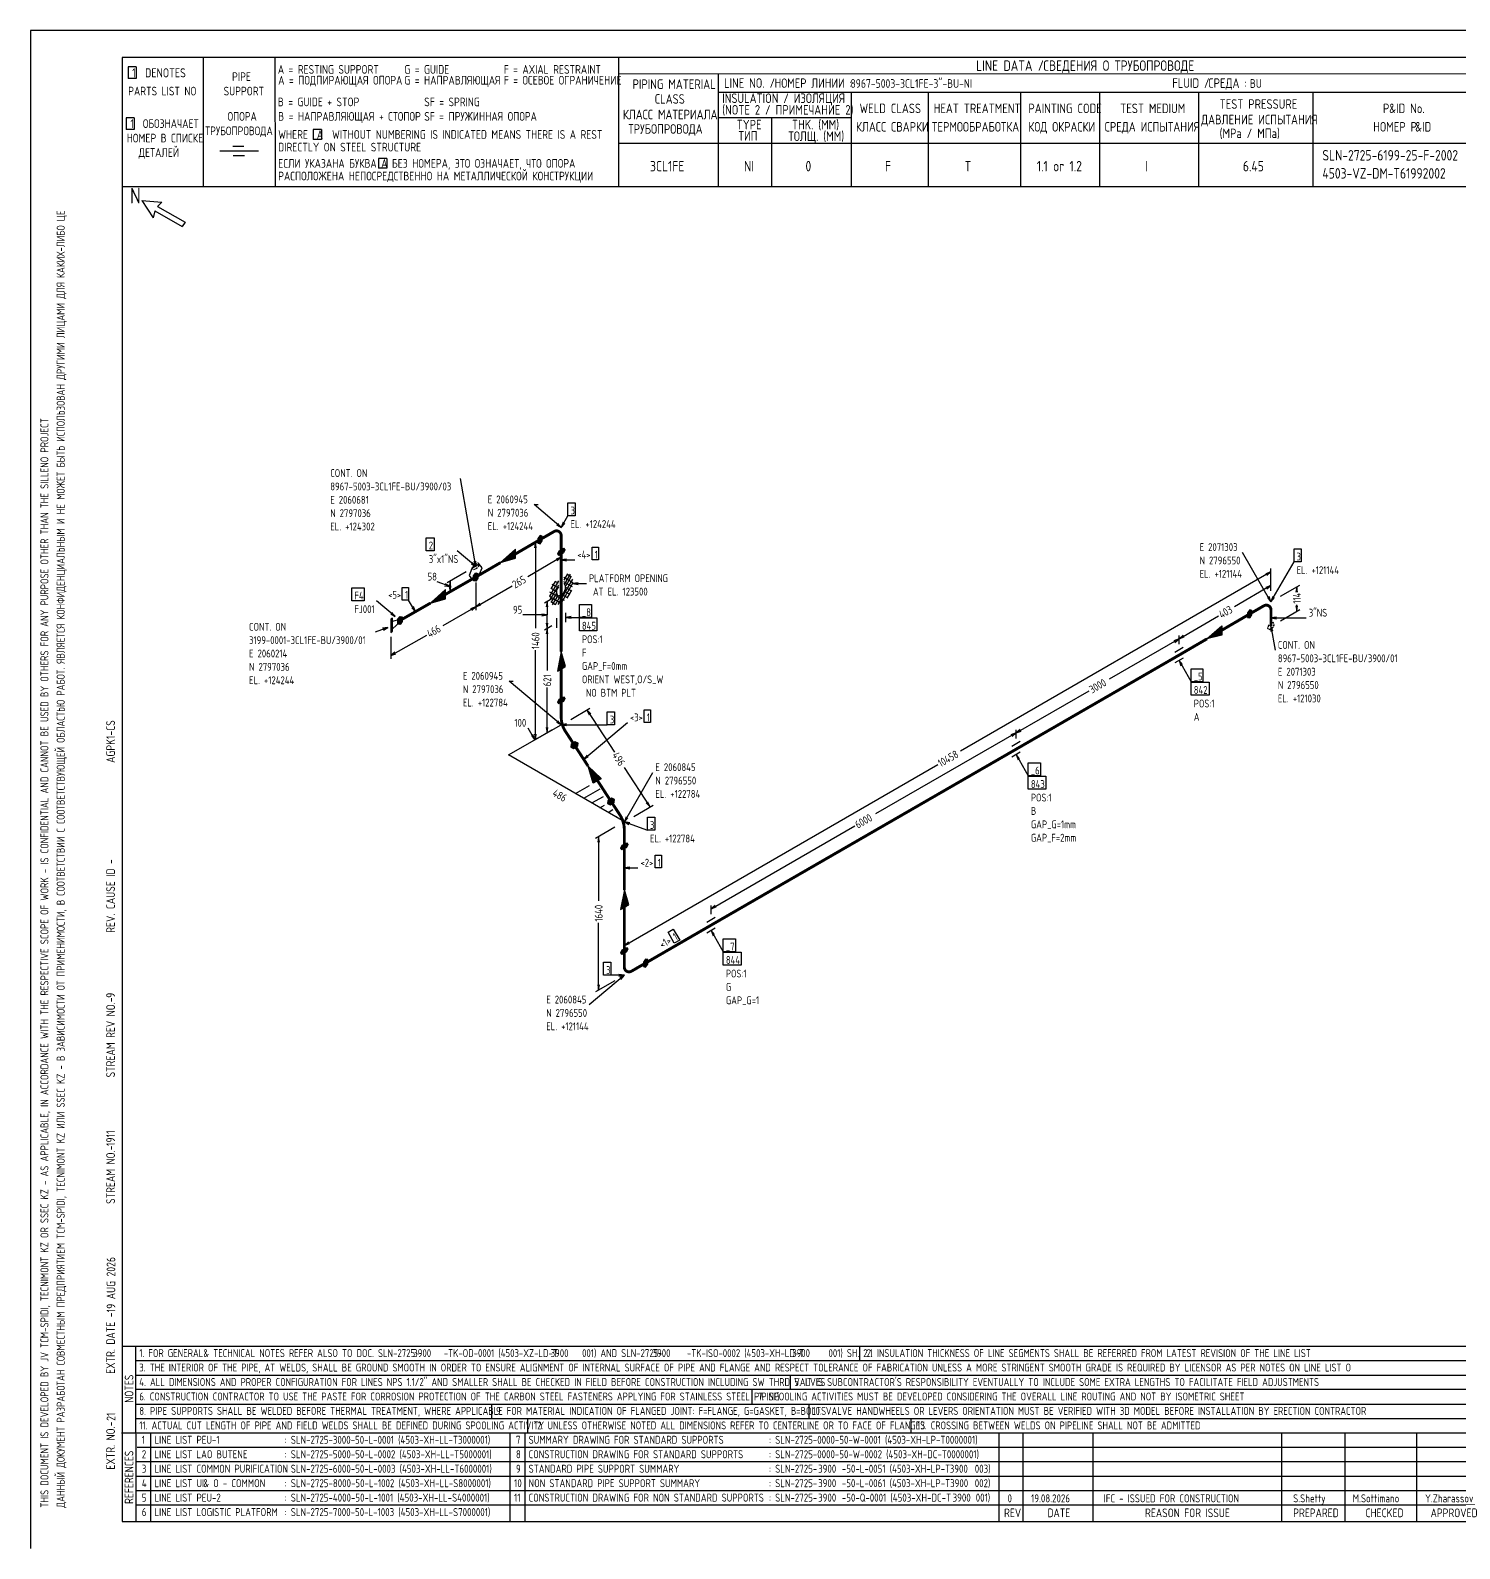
# Model space of a CAD drawing. Extents: x -1005 to 594, y -998 to 420.
# Drawn here: x 0 to 395.4, y 0 to 420 of the extents above; entities that cross this region are included whole.
import ezdxf

# ---------------------------------------------------------------- set-up
doc = ezdxf.new("R2010")
doc.units = 0
doc.linetypes.add('GT100', pattern=[0.8, 0.533333, -0.266667])
doc.styles.add('TTFN17', font='GOST type A')

msp = doc.modelspace()

# ---------------------------------------------------------------- linework, layer by layer
at = {"layer": 'GT_1', "flags": 128}
for points in [[(0, 420), (0, 0)], [(594, 420), (0, 420)], [(589.1, 412.5), (25.4, 412.5)], [(25.4, 412.5), (25.4, 7.5)], [(47.8, 412.5), (47.8, 376.7)], [(67.6, 412.5), (67.7, 376.7)], [(162.7, 412.5), (162.7, 376.7)], [(29.3, 409.9), (27.1, 409.9)], [(27.1, 409.9), (27.1, 406.7)], [(29.3, 409.9), (29.3, 406.7)], [(589.1, 408), (162.7, 407.9)], [(190.3, 407.8), (190.3, 376.7)], [(29.3, 406.7), (27.1, 406.7)], [(190.3, 402.9), (402.7, 402.9)], [(227.1, 402.9), (227.1, 376.7)], [(248.4, 402.9), (248.4, 376.8)], [(273.9, 402.9), (273.9, 376.7)], [(295.8, 402.9), (295.8, 376.7)], [(323.2, 402.9), (323.2, 376.7)], [(354.8, 402.9), (354.8, 376.8)], [(28.7, 395.8), (26.5, 395.8)], [(26.5, 395.8), (26.5, 392.6)], [(28.7, 395.8), (28.7, 392.6)], [(227.1, 395.8), (190.3, 395.8)], [(205, 395.8), (205, 376.7)], [(28.7, 392.6), (26.5, 392.6)], [(80.5, 392.6), (78.2, 392.6)], [(78.2, 392.6), (78.2, 389.8)], [(80.5, 392.6), (80.5, 389.8)], [(63.1, 386.6), (52.4, 386.6)], [(59.1, 387.9), (56, 387.9)], [(80.5, 389.8), (78.2, 389.8)], [(230.2, 388.7), (162.7, 388.7)], [(402.7, 388.7), (226.9, 388.7)], [(59.2, 385.3), (56.1, 385.3)], [(98.6, 384.6), (96.3, 384.6)], [(96.3, 384.6), (96.3, 381.9)], [(98.6, 384.6), (98.6, 381.9)], [(98.6, 381.9), (96.3, 381.9)], [(402.7, 376.7), (25.4, 376.7)], [(30.8, 372.9), (34, 368.1)], [(30.8, 372.9), (36.4, 372.5)], [(34.4, 370.1), (34, 368.1)], [(34.4, 370.1), (42, 365.7)], [(36.4, 372.5), (35.2, 371.3)], [(35.2, 371.3), (42.8, 366.9)], [(42.8, 366.9), (42, 365.7)], [(123.225, 271.7), (118.95, 296.075)], [(146.85, 282.5), (139.35, 288.8), (140.475, 288.8)], [(146.85, 282.5), (148.725, 285.725)], [(148.725, 289.325), (150.75, 289.325), (150.75, 285.725), (148.725, 285.725), (148.725, 289.325)], [(145.575, 283.25), (146.85, 282.5), (145.875, 283.625)], [(147.375, 283.925), (146.85, 282.5), (147.825, 283.625)], [(109.5, 279.65), (111.675, 279.65), (111.675, 276.05), (109.5, 276.05), (109.5, 279.65)], [(144.225, 281), (138.9, 277.925)], [(139.95, 276.875), (139.725, 278.375), (139.5, 276.875)], [(139.725, 278.375), (139.725, 254.6)], [(140.4, 278.15), (141, 278), (141.6, 278.825), (141.6, 280.1), (141, 280.25), (140.4, 279.425), (140.4, 278.15)], [(140.4, 279.4), (141.6, 279.4)], [(140.4, 279.2), (141.6, 279.2)], [(140.4, 279), (141.6, 279)], [(140.4, 278.8), (141.582, 278.8)], [(140.4, 278.6), (141.436, 278.6)], [(140.4, 278.4), (141.291, 278.4)], [(140.4, 278.2), (141.145, 278.2)], [(140.527, 279.6), (141.6, 279.6)], [(140.673, 279.8), (141.6, 279.8)], [(140.818, 280), (141.6, 280)], [(146.85, 279.5), (146.85, 273.35)], [(123.225, 271.7), (118.05, 276.05)], [(122.7, 273.125), (123.225, 271.7), (123.225, 273.2)], [(134.175, 275.15), (134.175, 276.5), (130.05, 272.75), (134.175, 273.95), (134.175, 276.35), (130.425, 272.975), (134.175, 274.025), (134.175, 276.125), (130.875, 273.2), (134.175, 274.25), (134.175, 275.975), (131.25, 273.5), (134.175, 274.4), (134.175, 275.825), (131.625, 273.65), (134.175, 274.55), (134.175, 275.675), (132.075, 273.95), (134.175, 274.7), (134.175, 275.45), (132.375, 274.1), (134.175, 274.925), (134.175, 275.3), (132.825, 274.4), (134.175, 275.075), (134.175, 275.15), (130.05, 272.75)], [(146.85, 274.25), (137.625, 268.85)], [(145.725, 273.275), (146.85, 274.25), (145.425, 273.725)], [(147.45, 276.725), (147.825, 276.275), (147.45, 275.45), (146.25, 274.775), (145.875, 275.225), (146.25, 276.05), (147.45, 276.725)], [(145.896, 275.2), (147.006, 275.2)], [(145.955, 275.4), (147.361, 275.4)], [(146.045, 275.6), (147.518, 275.6)], [(146.063, 275), (146.65, 275)], [(146.136, 275.8), (147.609, 275.8)], [(146.227, 276), (147.7, 276)], [(146.517, 276.2), (147.791, 276.2)], [(148.35, 273.725), (146.85, 273.5), (148.35, 273.275)], [(146.85, 273.5), (150.6, 273.5)], [(146.872, 276.4), (147.721, 276.4)], [(155.4, 277.025), (157.125, 277.025), (157.125, 273.5), (155.4, 273.5), (155.4, 277.025)], [(343.2, 261.95), (335.325, 275.6)], [(349.575, 276.575), (351.6, 276.575), (351.6, 272.975), (349.575, 272.975), (349.575, 276.575)], [(120.6, 270.2), (115.275, 267.125)], [(123.225, 268.775), (124.2, 269.375), (125.025, 271.325), (124.2, 272.3), (122.1, 271.1), (121.425, 269.225), (122.1, 268.175), (123.225, 268.775)], [(121.95, 272.45), (123.225, 271.7), (122.25, 272.825)], [(122.625, 269.075), (123.225, 269.9), (123.825, 269.75), (123.825, 268.475), (123.225, 267.65), (122.625, 267.8), (122.625, 269.075)], [(122.625, 269), (123.825, 269)], [(122.625, 268.8), (123.825, 268.8)], [(122.716, 269.2), (123.825, 269.2)], [(122.861, 269.4), (123.825, 269.4)], [(123.007, 269.6), (123.825, 269.6)], [(148.5, 269.45), (147.6, 267.875)], [(149.325, 269.6), (147.75, 266.9)], [(149.55, 268.85), (148.125, 266.3)], [(149.7, 268.775), (148.425, 269.525)], [(343.2, 270.2), (257.325, 220.625)], [(342.075, 269.225), (343.2, 270.2), (341.775, 269.675)], [(343.2, 261.95), (349.575, 272.975)], [(343.2, 264.95), (343.2, 271.1)], [(88.95, 265.775), (92.325, 265.775), (92.325, 262.175), (88.95, 262.175), (88.95, 265.775)], [(102.9, 265.925), (104.625, 265.925), (104.625, 262.4), (102.9, 262.4), (102.9, 265.925)], [(114.825, 263.975), (114.825, 265.325), (110.7, 261.575), (114.825, 262.775), (114.825, 265.175), (111.075, 261.8), (114.825, 262.85), (114.825, 264.95), (111.525, 262.025), (114.825, 263.075), (114.825, 264.8), (111.9, 262.325), (114.825, 263.225), (114.825, 264.65), (112.275, 262.475), (114.825, 263.375), (114.825, 264.5), (112.725, 262.775), (114.825, 263.525), (114.825, 264.275), (113.025, 262.925), (114.825, 263.75), (114.825, 264.125), (113.475, 263.225), (114.825, 263.9), (114.825, 263.975), (110.7, 261.575)], [(116.1, 266.15), (112.575, 267.425)], [(114.6, 266.375), (116.1, 266.15), (114.825, 266.9)], [(120.6, 267.275), (115.275, 264.2)], [(116.325, 266.075), (116.1, 267.575), (115.875, 266.075)], [(115.875, 266.15), (116.1, 264.65), (116.325, 266.15)], [(116.1, 267.575), (116.1, 266.15)], [(116.1, 264.65), (116.1, 266.15)], [(122.625, 268.6), (123.825, 268.6)], [(122.625, 268.4), (123.77, 268.4)], [(122.625, 268.2), (123.625, 268.2)], [(122.625, 268), (123.48, 268)], [(122.625, 267.8), (123.334, 267.8)], [(123.225, 267.275), (123.225, 259.625)], [(123.225, 260.525), (133.275, 266.375)], [(123.225, 265.775), (123.225, 259.625)], [(146.1, 267.725), (143.625, 263.45)], [(146.1, 266.525), (143.7, 262.475)], [(145.2, 267.575), (144, 265.475)], [(145.575, 264.725), (144.075, 265.625)], [(145.95, 265.85), (144.375, 266.75)], [(146.1, 267.05), (145.2, 267.5)], [(146.1, 266.075), (145.725, 265.475), (145.575, 265.025), (145.575, 264.5), (145.65, 264.125), (145.725, 263.825), (146.1, 263.6), (146.4, 263.675), (146.85, 263.825), (147.225, 264.125), (147.6, 264.425), (147.9, 265.025), (148.05, 265.475), (148.05, 265.925), (148.05, 266.45), (147.9, 266.75), (147.6, 266.975), (147.6, 266.975)], [(150, 268.175), (145.95, 261.2)], [(150.075, 267.125), (146.85, 261.575)], [(150.075, 267.2), (147.6, 268.625)], [(150, 266.075), (147.6, 267.425)], [(149.325, 263.9), (147.75, 264.8)], [(149.55, 264.95), (148.125, 265.85)], [(149.7, 265.175), (148.425, 262.925)], [(151.575, 267.2), (150.075, 266.975), (151.575, 266.75)], [(150.075, 266.975), (153.825, 266.975)], [(343.2, 266.45), (333.075, 260.525)], [(342.075, 265.475), (343.2, 266.45), (341.775, 265.925)], [(343.2, 264.95), (343.2, 267.35)], [(345.825, 263.45), (351.15, 266.525)], [(350.55, 264.575), (350.325, 266.075), (350.1, 264.575)], [(350.325, 266.075), (350.325, 265.325)], [(100.95, 257.825), (95.775, 262.175)], [(106.5, 259.175), (104.625, 262.4)], [(105.525, 260.3), (106.5, 259.175), (105.975, 260.6)], [(123.225, 260.525), (114.075, 255.275)], [(122.1, 259.55), (123.225, 260.525), (121.8, 260)], [(124.35, 261.5), (123.225, 260.525), (124.65, 261.05)], [(144.225, 262.775), (142.2, 261.575)], [(143.175, 260.525), (142.95, 262.025), (142.725, 260.525)], [(142.95, 262.025), (142.95, 258.275)], [(146.775, 261.575), (143.625, 263.375)], [(147.75, 262.25), (143.7, 264.575)], [(145.275, 261.125), (144, 261.875)], [(145.575, 264.275), (144.075, 261.8)], [(145.95, 263.675), (144.375, 261.05)], [(146.625, 263.675), (145.2, 261.125)], [(148.5, 263.075), (147, 263.9)], [(151.875, 261.2), (155.25, 261.2), (155.25, 257.6), (151.875, 257.6), (151.875, 261.2)], [(342.225, 263.075), (343.2, 261.95), (342.675, 263.375)], [(343.725, 263.375), (343.2, 261.95), (344.175, 263.075)], [(350.1, 260.825), (350.325, 259.325), (350.55, 260.825)], [(350.325, 259.325), (350.325, 261.05)], [(99.675, 258.575), (100.95, 257.825), (99.975, 258.95)], [(100.2, 255.575), (100.2, 257.375), (99.675, 257.075), (99.675, 253.475), (100.2, 253.775), (100.2, 255.575)], [(100.2, 256.55), (102.3, 257.15), (102.3, 256.4), (100.2, 254.45)], [(101.7, 257.075), (102.3, 257.9), (102.9, 257.75), (102.9, 256.475), (102.3, 255.65), (101.7, 255.8), (101.7, 257.075)], [(101.7, 257), (102.9, 257)], [(101.7, 256.8), (102.9, 256.8)], [(101.7, 256.6), (102.9, 256.6)], [(101.7, 256.4), (102.845, 256.4)], [(101.791, 257.2), (102.9, 257.2)], [(101.936, 257.4), (102.9, 257.4)], [(102.082, 257.6), (102.9, 257.6)], [(142.95, 258.275), (136.2, 258.275)], [(141.45, 258.05), (142.95, 258.275), (141.45, 258.5)], [(142.95, 254.525), (142.95, 258.275)], [(145.575, 257.375), (145.575, 254.75)], [(148.125, 256.25), (148.125, 258.875)], [(149.625, 257.825), (148.125, 257.6), (149.625, 257.375)], [(148.125, 257.6), (151.875, 257.6)], [(151.875, 257.45), (156.675, 257.45), (156.675, 253.85), (151.875, 253.85), (151.875, 257.45)], [(317.775, 251.675), (328.725, 258.05)], [(336.75, 257.6), (337.35, 257.45), (337.95, 258.275), (337.95, 259.55), (337.35, 259.7), (336.75, 258.875), (336.75, 257.6)], [(336.75, 258.8), (337.95, 258.8)], [(336.75, 258.6), (337.95, 258.6)], [(336.75, 258.4), (337.95, 258.4)], [(336.75, 258.2), (337.895, 258.2)], [(336.75, 258), (337.75, 258)], [(336.75, 257.8), (337.605, 257.8)], [(336.75, 257.6), (337.459, 257.6)], [(336.841, 259), (337.95, 259)], [(336.986, 259.2), (337.95, 259.2)], [(337.132, 259.4), (337.95, 259.4)], [(344.7, 257.675), (343.2, 257.45), (344.7, 257.225)], [(343.2, 257.45), (352.95, 257.45)], [(345.825, 256.7), (351.15, 259.775)], [(98.925, 254.825), (95.4, 253.55)], [(97.65, 254.075), (98.925, 254.825), (97.425, 254.6)], [(99.675, 247.025), (109.65, 252.725)], [(99.675, 252.275), (99.675, 246.125)], [(101.7, 256.2), (102.7, 256.2)], [(101.7, 256), (102.555, 256)], [(101.7, 255.8), (102.409, 255.8)], [(144.225, 255.275), (142.2, 254.075)], [(144.225, 255.275), (142.2, 254.075)], [(142.725, 256.025), (142.95, 254.525), (143.175, 256.025)], [(143.175, 253.025), (142.95, 254.525), (142.725, 253.025)], [(142.95, 254.525), (142.95, 242.9)], [(318.9, 252.65), (317.775, 251.675), (319.2, 252.2)], [(317.775, 250.175), (317.775, 252.575)], [(317.775, 250.175), (317.775, 252.575)], [(329.625, 254.075), (329.625, 252.725), (325.5, 251.675), (329.625, 255.275), (329.625, 252.875), (325.875, 251.9), (329.625, 255.2), (329.625, 253.1), (326.325, 252.125), (329.625, 254.975), (329.625, 253.25), (326.7, 252.425), (329.625, 254.825), (329.625, 253.4), (327.075, 252.575), (329.625, 254.675), (329.625, 253.55), (327.525, 252.875), (329.625, 254.525), (329.625, 253.775), (327.825, 253.025), (329.625, 254.3), (329.625, 253.925), (328.275, 253.325), (329.625, 254.15), (329.625, 254.075), (325.5, 251.675)], [(343.725, 253.775), (343.2, 255.2), (343.2, 253.7)], [(343.2, 255.2), (344.4, 248.525)], [(100.8, 248), (99.675, 247.025), (101.1, 247.55)], [(139.725, 223.775), (139.725, 248.525)], [(146.85, 243.35), (148.05, 244.025), (146.85, 248.15), (145.8, 242.75), (147.9, 243.95), (146.85, 247.7), (145.875, 242.825), (147.75, 243.875), (146.85, 247.175), (146.025, 242.9), (147.6, 243.8), (146.85, 246.725), (146.175, 242.975), (147.45, 243.65), (146.85, 246.275), (146.325, 243.05), (147.3, 243.575), (146.85, 245.825), (146.475, 243.125), (147.15, 243.5), (146.85, 245.375), (146.625, 243.2), (147, 243.425), (146.85, 244.925), (146.775, 243.275), (146.85, 243.35), (146.85, 248.15)], [(317.775, 251.675), (298.425, 240.5)], [(316.65, 250.7), (317.775, 251.675), (316.35, 251.15)], [(316.575, 248), (318.9, 249.35)], [(318.9, 246.35), (316.575, 245)], [(318.75, 244.55), (317.775, 245.675), (318.3, 244.25)], [(317.775, 245.675), (321.15, 239.825)], [(146.85, 227.9), (132.45, 239.975), (133.575, 239.975)], [(321.15, 243.425), (324.375, 243.425), (324.375, 239.825), (321.15, 239.825), (321.15, 243.425)], [(321.15, 239.675), (326.1, 239.675), (326.1, 236.075), (321.15, 236.075), (321.15, 239.675)], [(142.95, 225.65), (142.95, 238.25)], [(147.45, 235.625), (147.825, 235.175), (147.45, 234.35), (146.25, 233.675), (145.875, 234.125), (146.25, 234.95), (147.45, 235.625)], [(147.05, 235.4), (147.638, 235.4)], [(272.7, 225.65), (292.875, 237.275)], [(145.909, 234.2), (147.183, 234.2)], [(145.979, 234), (146.828, 234)], [(146, 234.4), (147.473, 234.4)], [(146.091, 234.6), (147.564, 234.6)], [(146.182, 234.8), (147.655, 234.8)], [(146.339, 235), (147.745, 235)], [(146.694, 235.2), (147.804, 235.2)], [(149.475, 229.4), (154.8, 232.475)], [(155.025, 230.9), (153.975, 232.025), (154.575, 230.675)], [(153.975, 232.025), (161.625, 220.325)], [(159.6, 231.5), (161.625, 231.5), (161.625, 227.9), (159.6, 227.9), (159.6, 231.5)], [(169.8, 232.025), (171.525, 232.025), (171.525, 228.5), (169.8, 228.5), (169.8, 232.025)], [(132.3, 219.575), (146.85, 227.9)], [(139.575, 223.775), (137.7, 227)], [(142.725, 227.15), (142.95, 225.65), (143.175, 227.15)], [(145.575, 228.65), (146.85, 227.9), (145.875, 229.025)], [(148.35, 228.125), (146.85, 227.9), (148.35, 227.675)], [(146.85, 227.9), (159.6, 227.9)], [(153.075, 218.375), (165.15, 228.5)], [(138.6, 224.9), (139.575, 223.775), (139.05, 225.2)], [(144.225, 226.4), (138.9, 223.325)], [(139.5, 225.275), (139.725, 223.775), (139.95, 225.275)], [(144.225, 226.4), (142.2, 225.2)], [(149.625, 222.5), (149.55, 221.75), (150.3, 221.375), (151.425, 222.05), (151.5, 222.8), (150.75, 223.175), (149.625, 222.5)], [(150.125, 222.8), (151.5, 222.8)], [(150.458, 223), (151.1, 223)], [(272.7, 225.65), (233.775, 203.225)], [(271.575, 224.675), (272.7, 225.65), (271.275, 225.125)], [(271.5, 221.975), (273.825, 223.325)], [(273.825, 226.625), (272.7, 225.65), (274.125, 226.175)], [(272.7, 224.15), (272.7, 226.55)], [(272.7, 224.15), (272.7, 226.55)], [(164.325, 201.05), (132.3, 219.575)], [(149.555, 221.8), (151.008, 221.8)], [(149.575, 222), (151.342, 222)], [(149.595, 222.2), (151.44, 222.2)], [(149.615, 222.4), (151.46, 222.4)], [(149.792, 222.6), (151.48, 222.6)], [(149.85, 221.6), (150.675, 221.6)], [(154.05, 219.5), (153.075, 218.375), (154.35, 219.125)], [(273.825, 220.325), (271.5, 218.975)], [(273.675, 218.525), (272.7, 219.65), (273.225, 218.225)], [(272.7, 219.65), (276.075, 213.8)], [(156.9, 212.45), (155.7, 211.775), (154.275, 216.5), (157.95, 213.05), (155.85, 211.85), (154.575, 216.05), (157.875, 212.975), (156, 211.925), (154.8, 215.675), (157.725, 212.9), (156.15, 212), (155.1, 215.3), (157.575, 212.825), (156.3, 212.15), (155.325, 214.925), (157.425, 212.75), (156.45, 212.225), (155.55, 214.55), (157.275, 212.675), (156.6, 212.3), (155.775, 214.175), (157.125, 212.6), (156.75, 212.375), (156.075, 213.725), (156.975, 212.525), (156.9, 212.45), (154.275, 216.5)], [(164.325, 166.85), (251.025, 216.95)], [(164.325, 201.05), (172.2, 214.7)], [(171.45, 205.175), (164.4, 216.05)], [(276.075, 217.4), (279.45, 217.4), (279.45, 213.8), (276.075, 213.8), (276.075, 217.4)], [(150.825, 208.85), (154.725, 211.1)], [(153.075, 207.575), (157.65, 210.2)], [(276.075, 213.65), (280.875, 213.65), (280.875, 210.05), (276.075, 210.05), (276.075, 213.65)], [(155.325, 206.3), (158.55, 208.1)], [(159.75, 206.9), (159.675, 206.15), (160.425, 205.775), (161.55, 206.45), (161.625, 207.2), (160.875, 207.575), (159.75, 206.9)], [(159.68, 206.2), (161.133, 206.2)], [(159.7, 206.4), (161.467, 206.4)], [(159.72, 206.6), (161.565, 206.6)], [(159.74, 206.8), (161.585, 206.8)], [(159.917, 207), (161.605, 207)], [(159.975, 206), (160.8, 206)], [(160.25, 207.2), (161.625, 207.2)], [(160.583, 207.4), (161.225, 207.4)], [(170.4, 206.3), (171.45, 205.175), (170.85, 206.525)], [(157.575, 204.95), (158.85, 205.7)], [(159.825, 203.675), (161.1, 204.425)], [(162.075, 202.325), (162.375, 202.55)], [(164.85, 202.475), (164.325, 201.05), (165.3, 202.175)], [(166.95, 202.55), (172.275, 205.625)], [(170.7, 202.325), (172.725, 202.325), (172.725, 198.725), (170.7, 198.725), (170.7, 202.325)], [(161.7, 199.55), (156.375, 196.475)], [(165.825, 200.825), (164.325, 201.05), (165.6, 200.3)], [(164.325, 201.05), (170.7, 198.725)], [(188.325, 176.975), (228.075, 199.925)], [(157.425, 195.425), (157.2, 196.925), (156.975, 195.425)], [(157.2, 196.925), (157.2, 179.225)], [(164.925, 195.275), (165.3, 194.825), (164.925, 194), (163.725, 193.325), (163.35, 193.775), (163.725, 194.6), (164.925, 195.275)], [(163.361, 193.8), (164.569, 193.8)], [(163.452, 194), (164.925, 194)], [(163.496, 193.6), (164.214, 193.6)], [(163.543, 194.2), (165.016, 194.2)], [(163.634, 194.4), (165.107, 194.4)], [(163.725, 194.6), (165.198, 194.6)], [(164.081, 194.8), (165.289, 194.8)], [(164.436, 195), (165.154, 195)], [(172.875, 191.825), (174.6, 191.825), (174.6, 188.3), (172.875, 188.3), (172.875, 191.825)], [(165.825, 188.525), (164.325, 188.3), (165.825, 188.075)], [(164.325, 188.3), (168.075, 188.3)], [(164.325, 177.425), (165.525, 178.1), (164.325, 182.225), (163.275, 176.825), (165.375, 178.025), (164.325, 181.775), (163.35, 176.9), (165.225, 177.95), (164.325, 181.25), (163.5, 176.975), (165.075, 177.875), (164.325, 180.8), (163.65, 177.05), (164.925, 177.725), (164.325, 180.35), (163.8, 177.125), (164.775, 177.65), (164.325, 179.9), (163.95, 177.2), (164.625, 177.575), (164.325, 179.45), (164.1, 177.275), (164.475, 177.5), (164.325, 179), (164.25, 177.35), (164.325, 177.425), (164.325, 182.225)], [(189.45, 177.95), (188.325, 176.975), (189.75, 177.5)], [(188.325, 175.475), (188.325, 177.875)], [(157.2, 154.475), (157.2, 173.15)], [(187.125, 173.3), (189.45, 174.65)], [(176.4, 170.525), (177.825, 171.35), (179.625, 168.35), (178.125, 167.45), (176.4, 170.525)], [(189.45, 171.65), (187.125, 170.3)], [(189.3, 169.85), (188.325, 170.975), (188.85, 169.55)], [(188.325, 170.975), (191.7, 165.125)], [(191.7, 168.725), (195.075, 168.725), (195.075, 165.125), (191.7, 165.125), (191.7, 168.725)], [(164.925, 166.325), (165.3, 165.875), (164.925, 165.05), (163.725, 164.375), (163.35, 164.825), (163.725, 165.65), (164.925, 166.325)], [(163.371, 164.8), (164.481, 164.8)], [(163.43, 165), (164.836, 165)], [(163.52, 165.2), (164.993, 165.2)], [(163.538, 164.6), (164.125, 164.6)], [(163.611, 165.4), (165.084, 165.4)], [(163.702, 165.6), (165.175, 165.6)], [(163.992, 165.8), (165.266, 165.8)], [(165.45, 167.825), (164.325, 166.85), (165.75, 167.375)], [(164.325, 161.6), (164.325, 167.75)], [(164.347, 166), (165.196, 166)], [(191.7, 164.975), (196.65, 164.975), (196.65, 161.375), (191.7, 161.375), (191.7, 164.975)], [(158.55, 162.2), (160.575, 162.2), (160.575, 158.6), (158.55, 158.6), (158.55, 162.2)], [(169.575, 161), (170.175, 160.85), (170.775, 161.675), (170.775, 162.95), (170.175, 163.1), (169.575, 162.275), (169.575, 161)], [(169.575, 162.2), (170.775, 162.2)], [(169.575, 162), (170.775, 162)], [(169.575, 161.8), (170.775, 161.8)], [(169.575, 161.6), (170.72, 161.6)], [(169.575, 161.4), (170.575, 161.4)], [(169.575, 161.2), (170.43, 161.2)], [(169.575, 161), (170.284, 161)], [(169.666, 162.4), (170.775, 162.4)], [(169.811, 162.6), (170.775, 162.6)], [(169.957, 162.8), (170.775, 162.8)], [(164.325, 158.6), (154.575, 150.425)], [(161.7, 157.1), (156.375, 154.025)], [(156.975, 155.975), (157.2, 154.475), (157.425, 155.975)], [(164.325, 158.6), (160.575, 158.6)], [(162.825, 158.375), (164.325, 158.6), (162.825, 158.825)], [(163.35, 157.475), (164.325, 158.6), (163.05, 157.85)], [(25.3, 56), (402.7, 56)], [(29.1, 56), (29.2, 7.5)], [(229.4, 56), (229.4, 52)], [(29.1, 52), (402.7, 52)], [(29.1, 48), (402.7, 48)], [(210.2, 48), (210.2, 44)], [(402.7, 44), (29.1, 44)], [(199.6, 44), (199.6, 40)], [(29.2, 40), (402.7, 40)], [(127.6, 40), (127.6, 36)], [(215.4, 40), (215.4, 36)], [(29.1, 36), (402.7, 36)], [(137.5, 36), (137.5, 32)], [(243.6, 36), (243.6, 32)], [(25.2, 32), (402.7, 32)], [(33.2, 32), (33.2, 7.6)], [(132.6, 32), (132.6, 7.6)], [(136.8, 32), (136.8, 7.6)], [(267.9, 32), (267.9, 7.5)], [(274.6, 32), (274.6, 7.5)], [(293.9, 32), (293.9, 7.5)], [(346.1, 32), (346.1, 7.5)], [(363.6, 32), (363.6, 7.5)], [(383.5, 32), (383.5, 7.5)], [(402.7, 28), (29.5, 28)], [(402.7, 24), (29.1, 24)], [(402.7, 20), (29.1, 20)], [(402.7, 16), (29.1, 16)], [(402.7, 12), (29.2, 12)], [(25.4, 7.5), (589.1, 7.5)], [(0, 0), (0, 0)]]:
    msp.add_lwpolyline(points, dxfattribs=at)
at = {"layer": 'GT_1', "const_width": 0.8, "flags": 128}
for points in [[(144.9, 281.375), (141, 279.125)], [(141, 279.125), (134.175, 275.15)], [(146.85, 275.75), (146.85, 280.25)], [(130.05, 272.75), (123.225, 268.775)], [(146.85, 264.275), (146.85, 275.75)], [(123.225, 268.775), (114.825, 263.975)], [(146.85, 256.775), (146.85, 264.275)], [(110.7, 261.575), (102.3, 256.775)], [(341.25, 260.825), (337.35, 258.575)], [(146.85, 248.15), (146.85, 256.775)], [(337.35, 258.575), (329.625, 254.075)], [(343.2, 255.2), (343.2, 259.7)], [(325.5, 251.675), (317.775, 247.175)], [(146.85, 234.65), (146.85, 243.35)], [(317.775, 247.175), (272.7, 221.15)], [(146.85, 230.15), (146.85, 234.65)], [(150.525, 222.275), (148.05, 226.025)], [(154.275, 216.5), (150.525, 222.275)], [(272.7, 221.15), (188.325, 172.475)], [(160.65, 206.675), (156.9, 212.45)], [(163.125, 202.925), (160.65, 206.675)], [(164.325, 194.3), (164.325, 198.8)], [(164.325, 182.225), (164.325, 194.3)], [(164.325, 165.35), (164.325, 177.425)], [(188.325, 172.475), (170.175, 161.975)], [(164.325, 160.85), (164.325, 165.35)], [(170.175, 161.975), (166.275, 159.725)]]:
    msp.add_lwpolyline(points, dxfattribs=at)
for points in [[(146.85, 280.25, 0.577571), (144.9, 281.375)], [(343.2, 259.7, 0.577571), (341.25, 260.825)], [(148.05, 226.025, -0.147483), (146.85, 230.15)], [(164.325, 198.8, 0.142506), (163.125, 202.925)], [(166.275, 159.725, -0.577127), (164.325, 160.85)]]:
    msp.add_lwpolyline(points, format="xyb", dxfattribs=at)
at = {"layer": 'GT_1', "linetype": 'GT100', "flags": 128}
for points in [[(123.825, 272.675), (124.2, 272.225), (123.825, 271.4), (122.625, 270.725), (122.25, 271.175), (122.625, 272), (123.825, 272.675)], [(342.6, 255.5), (342.225, 254.675), (342.6, 254.225), (343.8, 254.9), (344.175, 255.725), (343.8, 256.175), (342.6, 255.5)]]:
    msp.add_lwpolyline(points, dxfattribs=at)

# ---------------------------------------------------------------- texts
at = {"layer": 'GT_1', "style": 'TTFN17'}
for s, height, p in [('LINE DATA /', 2.8875, (261.633, 408.8)), ('СВЕДЕНИЯ О ТРУБОПРОВОДЕ', 2.8875, (280.233, 408.8)), (' 1  DENOTES', 2.5025, (26.875, 407)), (' PIPE', 2.4062, (54.561, 406)), ('A = RESTING SUPPORT', 2.40625, (68.461, 408)), ('A = ПОДПИРАЮЩАЯ ОПОРА', 2.40625, (68.561, 405)), ('G = GUIDE', 2.4062, (103.461, 408)), ('G = НАПРАВЛЯЮЩАЯ', 2.40625, (103.461, 405)), ('F = AXIAL RESTRAINT', 2.40625, (130.961, 408)), ('F = ОСЕВОЕ ОГРАНИЧЕНИЕ', 2.40625, (130.961, 405)), ('PARTS LIST NO', 2.40625, (27.061, 402)), ('SUPPORT', 2.4062, (53.461, 402)), ('PIPING MATERIAL', 2.64687, (166.597, 403.8)), ('LINE NO. /', 2.6469, (191.897, 404.1)), ('НОМЕР ЛИНИИ :', 2.59875, (205.89, 404.1)), ('8967-5003-3CL1FE-3"-BU-NI', 2.40625, (226.861, 404.1)), ('FLUID /', 2.6469, (315.897, 404.1)), ('СРЕДА :', 2.6469, (325.897, 404.1)), ('BU', 2.4062, (337.361, 404.1)), ('B = GUIDE + STOP', 2.40625, (68.461, 399)), ('SF = SPRING', 2.40625, (108.961, 399)), ('CLASS', 2.6469, (172.697, 399.7)), ('(NOTE 2 / ПРИМЕЧАНИЕ 2)', 2.64687, (191.397, 396.7)), ('INSULATION / ИЗОЛЯЦИЯ', 2.64687, (191.397, 399.9)), ('WELD CLASS', 2.6469, (229.397, 397.1)), ('HEAT TREATMENT', 2.64687, (249.897, 397.1)), ('PAINTING CODE', 2.64687, (276.097, 397.1)), ('TEST MEDIUM', 2.64687, (301.497, 397.1)), ('TEST PRESSURE', 2.64687, (328.997, 398.3)), ('P', 2.647, (374.197, 397.1)), ('&ID No.', 2.6469, (375.908, 397.1)), (' 1  ОБОЗНАЧАЕТ', 2.40625, (26.461, 393)), ('ОПОРА', 2.4062, (54.561, 395)), ('B = НАПРАВЛЯЮЩАЯ + СТОПОР', 2.40625, (68.561, 395)), ('SF = ПРУЖИННАЯ ОПОРА', 2.40625, (108.961, 395)), ('КЛАСС МАТЕРИАЛА', 2.64687, (163.897, 395.4)), ('TYPE', 2.6469, (195.397, 392.6)), ('THK. (MM)', 2.6469, (210.697, 392.6)), ('ДАВЛЕНИЕ ИСПЫТАНИЯ', 2.64687, (323.897, 394)), ('НОМЕР В СПИСКЕ', 2.40625, (26.661, 389)), ('ТРУБОПРОВОДА', 2.40625, (48.361, 391)), ('WHERE  A  WITHOUT NUMBERING IS INDICATED MEANS THERE IS A REST', 2.40625, (68.561, 390)), ('ТРУБОПРОВОДА', 2.64687, (165.397, 391.4)), ('ТИП', 2.6469, (195.897, 389.5)), ('ТОЛЩ. (ММ)', 2.6469, (209.697, 389.4)), ('КЛАСС СВАРКИ', 2.64687, (228.397, 392)), ('ТЕРМООБРАБОТКА', 2.64687, (249.397, 392)), ('КОД ОКРАСКИ', 2.64687, (276.097, 392)), ('СРЕДА ИСПЫТАНИЯ', 2.64687, (297.197, 392)), ('(MPa / МПа)', 2.64687, (328.997, 390.2)), ('НОМЕР P', 2.6469, (371.497, 392)), ('&ID', 2.6469, (383.097, 392)), ('ДЕТАЛЕЙ', 2.4062, (29.961, 385)), ('DIRECTLY ON STEEL STRUCTURE', 2.40625, (68.561, 386.5)), ('SLN-2725-6199-25-F-2002', 2.8875, (357.433, 384)), ('ЕСЛИ УКАЗАНА БУКВА A БЕЗ НОМЕРА, ЭТО ОЗНАЧАЕТ, ЧТО ОПОРА', 2.40625, (68.561, 382)), ('3CL1FE', 2.8875, (171.433, 381)), ('NI', 2.8875, (197.433, 381)), ('0', 2.888, (214.433, 381)), ('F', 2.888, (236.433, 381)), ('T', 2.888, (258.433, 381)), ('1.1 or 1.2', 2.8875, (278.433, 381)), ('I', 2.888, (308.433, 381)), ('6.45', 2.8875, (335.433, 381)), ('РАСПОЛОЖЕНА НЕПОСРЕДСТВЕННО НА МЕТАЛЛИЧЕСКОЙ КОНСТРУКЦИИ', 2.40625, (68.561, 378.5)), ('4503-VZ-DM-T61992002', 2.8875, (357.433, 379)), ('N', 4.331, (27.55, 372.1)), ('CONT. ON', 2.1656, (82.955, 296.45)), ('8967-5003-3CL1FE-BU/3900/03', 2.16562, (82.955, 292.753)), ('E 2060681', 2.1656, (82.955, 289.055)), ('E 2060945', 2.1656, (126.542, 289.175)), ('N 2797036', 2.1656, (82.955, 285.358)), ('N 2797036', 2.1656, (126.542, 285.478)), ('3', 2.166, (149.425, 286.1)), ('EL. +124302', 2.16562, (82.955, 281.66)), ('EL. +124244', 2.16562, (126.542, 281.78)), ('EL. +124244', 2.16562, (149.425, 282.35)), ('2', 2.166, (110.22, 276.425)), ('E 2071303', 2.1656, (323.45, 275.975)), ('3"x1"NS', 2.1656, (110.22, 272.675)), ('<4>', 2.1656, (151.3, 273.875)), ('1', 2.166, (156.124, 273.875)), ('N 2796550', 2.1656, (323.45, 272.278)), ('3', 2.166, (350.275, 273.35)), ('58', 2.1656, (109.879, 267.8)), ('PLATFORM OPENING', 2.16562, (154.525, 267.35)), ('EL. +121144', 2.16562, (323.45, 268.58)), ('EL. +121144', 2.16562, (350.275, 269.6)), ('F4', 2.1656, (89.656, 262.55)), ('<5>', 2.1656, (98.971, 262.775)), ('1', 2.166, (103.641, 262.775)), (' AT EL. 123500', 2.16562, (154.525, 263.653)), ('FJ001', 2.1656, (89.656, 258.8)), ('95', 2.1656, (133.504, 258.65)), ('3"NS', 2.1656, (353.65, 257.825)), ('_8', 2.1656, (152.575, 257.975)), ('845', 2.1656, (152.575, 254.225)), ('3199-0001-3CL1FE-BU/3900/01', 2.16562, (60.494, 250.228)), ('CONT. ON', 2.1656, (60.494, 253.925)), ('POS:1', 2.1656, (152.575, 250.475)), ('E 2060214', 2.1656, (60.494, 246.53)), ('F', 2.166, (152.575, 246.778)), ('CONT. ON', 2.1656, (345.1, 248.9)), ('N 2797036', 2.1656, (60.494, 242.833)), ('GAP_F=0mm', 2.1656, (152.575, 243.08)), ('8967-5003-3CL1FE-BU/3900/01', 2.16562, (345.1, 245.203)), ('E 2071303', 2.1656, (345.1, 241.505)), ('EL. +124244', 2.16562, (60.494, 239.135)), ('E 2060945', 2.1656, (119.642, 240.35)), ('ORIENT WEST,O/S_W', 2.16562, (152.575, 239.383)), ('_5', 2.1656, (321.85, 240.2)), ('N 2796550', 2.1656, (345.1, 237.808)), ('N 2797036', 2.1656, (119.642, 236.653)), (' NO BTM PLT', 2.16562, (152.575, 235.685)), ('842', 2.1656, (321.85, 236.45)), ('EL. +121030', 2.16562, (345.1, 234.11)), ('EL. +122784', 2.16562, (119.642, 232.955)), ('<3>', 2.1656, (165.85, 228.875)), ('1', 2.166, (170.519, 228.875)), ('A', 2.166, (321.85, 229.003)), ('POS:1', 2.1656, (321.85, 232.7)), ('100', 2.1656, (133.916, 227.375)), ('3', 2.166, (160.3, 228.275)), ('E 2060845', 2.1656, (172.9, 215.075)), ('_6', 2.1656, (276.775, 214.175)), ('N 2796550', 2.1656, (172.9, 211.378)), ('843', 2.1656, (276.775, 210.425)), ('EL. +122784', 2.16562, (172.9, 207.68)), ('POS:1', 2.1656, (276.775, 206.675)), ('B', 2.166, (276.775, 202.978)), ('3', 2.166, (171.4, 199.1)), ('EL. +122784', 2.16562, (171.4, 195.35)), ('GAP_G=1mm', 2.1656, (276.775, 199.28)), ('GAP_F=2mm', 2.1656, (276.775, 195.583)), ('<2>', 2.1656, (168.775, 188.675)), ('1', 2.166, (173.599, 188.675)), ('_7', 2.1656, (192.4, 165.5)), ('844', 2.1656, (192.4, 161.75)), ('3', 2.166, (159.28, 158.975)), ('POS:1', 2.1656, (192.4, 158)), ('G', 2.166, (192.4, 154.303)), ('E 2060845', 2.1656, (142.7, 150.8)), ('GAP_G=1', 2.1656, (192.4, 150.605)), ('N 2796550', 2.1656, (142.7, 147.103)), ('EL. +121144', 2.16562, (142.7, 143.405)), ('1. FOR GENERAL', 2.18487, (30.128, 53)), ('& TECHNICAL NOTES REFER ALSO TO DOC. SLN-2725-      -TK-OD-0001 (4503-XZ-LD-T      001) AND SLN-2725-      -TK-ISO-0002 (4503-XH-LD-T      001) SH. 2.1', 2.18487, (47.868, 53)), ('3900', 2.1849, (105.928, 53)), ('3900', 2.1849, (143.928, 53)), ('3900', 2.1849, (172.128, 53)), ('3900', 2.1849, (210.728, 53)), ('2. INSULATION THICKNESS OF LINE SEGMENTS SHALL BE REFERRED FROM LATEST REVISION OF THE LINE LIST', 2.18487, (231.328, 53)), ('3. THE INTERIOR OF THE PIPE, AT WELDS, SHALL BE GROUND SMOOTH IN ORDER TO ENSURE ALIGNMENT OF INTERNAL SURFACE OF PIPE AND FLANGE AND RESPECT TOLERANCE OF FABRICATION UNLESS A MORE STRINGENT SMOOTH GRADE IS REQUIRED BY LICENSOR AS PER NOTES ON LINE LIST O', 2.18487, (30.128, 49)), ('4. ALL DIMENSIONS AND PROPER CONFIGURATION FOR LINES NPS 1.1/2" AND SMALLER SHALL BE CHECKED IN FIELD BEFORE CONSTRUCTION INCLUDING SW THRD VALVES', 2.18487, (30.128, 45)), ("5. IT IS SUBCONTRACTOR'S RESPONSIBILITY EVENTUALLY TO INCLUDE SOME EXTRA LENGTHS TO FACILITATE FIELD ADJUSTMENTS", 2.18487, (211.328, 45)), ('6. CONSTRUCTION CONTRACTOR TO USE THE PASTE FOR CORROSION PROTECTION OF THE CARBON STEEL FASTENERS APPLYING FOR STAINLESS STEEL PIPING', 2.18487, (30.128, 41)), ('7. SPOOLING ACTIVITIES MUST BE DEVELOPED CONSIDERING THE OVERALL LINE ROUTING AND NOT BY ISOMETRIC SHEET', 2.18487, (201.328, 41)), ('8. PIPE SUPPORTS SHALL BE WELDED BEFORE THERMAL TREATMENT, WHERE APPLICABLE', 2.18487, (30.128, 37)), ('9. FOR MATERIAL INDICATION OF FLANGED JOINT: F=FLANGE, G=GASKET, B=BOLTS', 2.18487, (128.828, 37)), ('10. VALVE HANDWHEELS OR LEVERS ORIENTATION MUST BE VERIFIED WITH 3D MODEL BEFORE INSTALLATION BY ERECTION CONTRACTOR', 2.18487, (216.328, 37)), ('11. ACTUAL CUT LENGTH OF PIPE AND FIELD WELDS SHALL BE DEFINED DURING SPOOLING ACTIVITY', 2.18487, (30.128, 33)), ('12. UNLESS OTHERWISE NOTED ALL DIMENSIONS REFER TO CENTERLINE OR TO FACE OF FLANGES', 2.18487, (139.328, 33)), ('13. CROSSING BETWEEN WELDS ON PIPELINE SHALL NOT BE ADMITTED', 2.18487, (245.328, 33)), ('1', 2.214, (30.832, 29)), ('LINE LIST PEU-1', 2.21375, (34.332, 29)), (': SLN-2725-3000-50-L-0001 (4503-XH-LL-T3000001)', 2.21375, (70.332, 29)), ('7', 2.214, (134.332, 29)), ('SUMMARY DRAWING FOR STANDARD SUPPORTS', 2.21375, (137.832, 29)), (': SLN-2725-0000-50-W-0001 (4503-XH-LP-T0000001)', 2.21375, (204.332, 29)), ('2', 2.214, (30.832, 25)), ('LINE LIST LAO BUTENE', 2.21375, (34.332, 25)), (': SLN-2725-5000-50-L-0002 (4503-XH-LL-T5000001)', 2.21375, (70.332, 25)), ('8', 2.214, (134.332, 25)), ('CONSTRUCTION DRAWING FOR STANDARD SUPPORTS', 2.21375, (137.832, 25)), (': SLN-2725-0000-50-W-0002 (4503-XH-DC-T0000001)', 2.21375, (204.332, 25)), ('3', 2.214, (30.832, 21)), ('LINE LIST COMMON PURIFICATION', 2.21375, (34.332, 21)), (': SLN-2725-6000-50-L-0003 (4503-XH-LL-T6000001)', 2.21375, (70.332, 21)), ('9', 2.214, (134.332, 21)), ('STANDARD PIPE SUPPORT SUMMARY', 2.21375, (137.832, 21)), (': SLN-2725-      -50-L-0051 (4503-XH-LP-T      003)', 2.21375, (204.332, 21)), ('3900', 2.2138, (217.932, 21)), ('3900', 2.2138, (254.332, 21)), ('4', 2.214, (30.832, 17)), ('LINE LIST UI', 2.21375, (34.332, 17)), ('& O - COMMON', 2.21375, (47.849, 17)), (': SLN-2725-8000-50-L-1002 (4503-XH-LL-S8000001)', 2.21375, (70.332, 17)), ('10', 2.2138, (133.832, 17)), ('NON STANDARD PIPE SUPPORT SUMMARY', 2.21375, (137.832, 17)), (': SLN-2725-      -50-L-0061 (4503-XH-LP-T      002)', 2.21375, (204.332, 17)), ('3900', 2.2138, (217.932, 17)), ('3900', 2.2138, (254.432, 17)), ('5', 2.214, (30.832, 13)), ('LINE LIST PEU-2', 2.21375, (34.332, 13)), (': SLN-2725-4000-50-L-1001 (4503-XH-LL-S4000001)', 2.21375, (70.332, 13)), ('11', 2.2138, (133.832, 13)), ('CONSTRUCTION DRAWING FOR NON STANDARD SUPPORTS', 2.21375, (137.832, 13)), (': SLN-2725-      -50-Q-0001 (4503-XH-DC-T      001)', 2.21375, (204.332, 13)), ('3900', 2.2138, (217.932, 13)), ('3900', 2.2138, (255.132, 13)), ('0', 2.214, (270.332, 12.8)), ('19.08.2026', 2.2138, (276.832, 12.8)), ('IFC - ISSUED FOR CONSTRUCTION', 2.21375, (296.932, 12.8)), ('S.Shetty', 2.2138, (349.332, 12.8)), ('M.Sottimano', 2.21375, (365.832, 12.8)), ('Y.Zharassov', 2.21375, (385.832, 12.8)), ('6', 2.214, (30.832, 9)), ('LINE LIST LOGISTIC PLATFORM', 2.21375, (34.332, 9)), (': SLN-2725-7000-50-L-1003 (4503-XH-LL-S7000001)', 2.21375, (70.332, 9)), ('REV', 2.4062, (269.361, 8.7)), ('DATE', 2.4062, (281.361, 8.7)), ('REASON FOR ISSUE', 2.40625, (308.361, 8.7)), ('PREPARED', 2.4062, (349.361, 8.7)), ('CHECKED', 2.4062, (369.361, 8.7)), ('APPROVED', 2.4062, (387.361, 8.7))]:
    msp.add_text(s, height=height, dxfattribs=at).set_placement(p)
for s, height, rotation, p in [('ДАННЫЙ ДОКУМЕНТ РАЗРАБОТАН СОВМЕСТНЫМ ПРЕДПРИЯТИЕМ TCM-SPIDI, TECNIMONT KZ ИЛИ SSEC KZ - В ЗАВИСИМОСТИ ОТ ПРИМЕНИМОСТИ, В СООТВЕТСТВИИ С СООТВЕТСТВУЮЩЕЙ ОБЛАСТЬЮ РАБОТ. ЯВЛЯЕТСЯ КОНФИДЕНЦИАЛЬНЫМ И НЕ МОЖЕТ БЫТЬ ИСПОЛЬЗОВАН ДРУГИМИ ЛИЦАМИ ДЛЯ КАКИХ-ЛИБО ЦЕ', 2.21375, 90, (9.5, 11.332)), ('THIS DOCUMENT IS DEVELOPED BY JV TCM-SPIDI, TECNIMONT KZ OR SSEC KZ - AS APPLICABLE, IN ACCORDANCE WITH THE RESPECTIVE SCOPE OF WORK - IS CONFIDENTIAL AND CANNOT BE USED BY OTHERS FOR ANY PURPOSE OTHER THAN THE SILLENO PROJECT', 2.21375, 90, (5, 11.332)), ('265', 2.1656, 30, (134.13, 265.564)), ('403', 2.1656, 30, (329.58, 257.239)), ('114', 2.1656, 90, (351.47, 261.391)), ('466', 2.1656, 30, (110.475, 251.913)), ('1460', 2.1656, 90, (140.83, 248.833)), ('621', 2.1656, 90, (144.078, 238.545)), ('3000', 2.1656, 30, (293.723, 236.489)), ('AGPK1-CS', 2.4062, 90, (23.4, 217.361)), ('496', 2.1656, -57, (160.822, 219.476)), ('10458', 2.1656, 30, (251.844, 216.118)), ('486', 2.1656, -30, (144.23, 208.404)), ('6000', 2.1656, 30, (228.931, 199.101)), ('REV. CAUSE ID -', 2.40625, 90, (23.4, 170.361)), ('1640', 2.1656, 90, (158.305, 173.458)), ('<1>', 2.1656, 30, (174.793, 165.951)), ('1', 2.166, 30, (178.568, 168.13)), ('STREAM REV NO.-', 2.40625, 90, (23.4, 130.361)), ('9', 2.406, 90, (23.4, 152.361)), ('1911', 2.4062, 90, (23.4, 111.361)), ('STREAM NO.-', 2.40625, 90, (23.4, 95.361)), ('19 AUG 2026', 2.40625, 90, (23.5, 65.361)), ('EXTR. DATE -', 2.40625, 90, (23.4, 48.361)), ('NOTES', 2.4062, 90, (28.5, 40.361)), ('EXTR. NO.-', 2.4062, 90, (23.4, 21.861)), ('21', 2.4062, 90, (23.5, 35.361)), ('REFERENCES', 2.4062, 90, (28.5, 12.361))]:
    msp.add_text(s, height=height, rotation=rotation, dxfattribs=at).set_placement(p)

doc.saveas('drawing.dxf')
